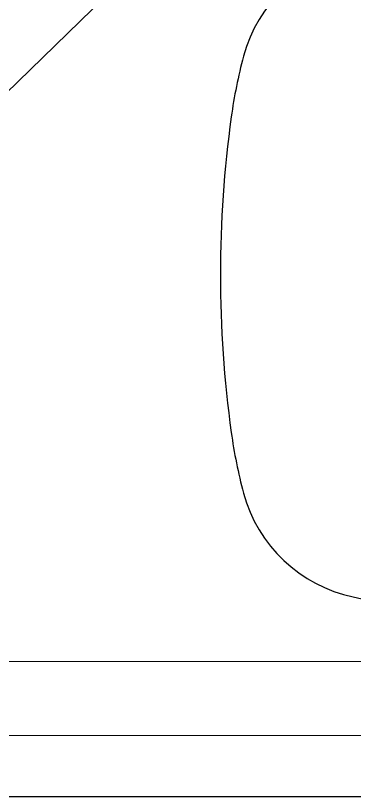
# Model space of a CAD drawing. Extents: x 398 to 509, y 623 to 780.
# Drawn here: x 447.251 to 449.301, y 643.46 to 648.191 of the extents above; entities that cross this region are included whole.
import ezdxf

# ---------------------------------------------------------------- set-up
doc = ezdxf.new("R2010")
doc.units = 0
doc.header["$MEASUREMENT"] = 0
doc.layers.add('1', color=4, linetype='Continuous')

# ---------------------------------------------------------------- blocks, each defined once
blk = doc.blocks.new('HSSCP')
at = {"layer": '1', "color": 4}
for points in [[(-4.3838, 0.9127), (-4.7059, 0.8445), (-4.9625, 0.6012), (-5.0477, 0.2832)], [(-5.0477, 0.2832), (-5.08, 0.1626), (-5.1048, 0.04), (-5.1219, -0.0837)], [(-5.1219, -0.0837), (-5.2094, -0.7182), (-5.2094, -1.3617), (-5.1219, -1.9962)], [(-5.1219, -1.9962), (-5.1048, -2.1199), (-5.08, -2.2425), (-5.0477, -2.3631)], [(-5.0477, -2.3631), (-4.9625, -2.6811), (-4.7059, -2.9244), (-4.3838, -2.9926)], [(-4.3838, -2.9926), (-4.1009, -3.0525), (-3.8131, -3.0864), (-3.524, -3.094)]]:
    blk.add_open_spline(points, degree=3, dxfattribs=at)
blk = doc.blocks.new('2018 PRISM')
at = {"layer": '1', "linetype": 'Continuous', "lineweight": 25, "flags": 128}
for points in [[(45.0868, 0.5804), (46.8883, 2.3355), (49.5833, 4.9637)], [(64.9071, 0.5804), (57.3045, 0.5668), (48.5149, 0.5721), (45.0868, 0.5804)], [(107.0451, 0.174), (107.0451, 0.174), (106.5451, 0.173), (104.5451, 0.169), (96.5451, 0.1543), (78.1784, 0.1308), (50.8565, 0.1217), (26.8756, 0.1356), (2.9488, 0.174), (2.9488, 0.174)]]:
    blk.add_lwpolyline(points, dxfattribs=at)
at = {"layer": '1', "color": 6, "linetype": 'Continuous', "lineweight": 25, "flags": 128}
blk.add_lwpolyline([(2.8669, 0), (17.7612, -0.1225), (32.6555, -0.2042), (47.5498, -0.245), (62.4441, -0.245), (77.3384, -0.2042), (92.2327, -0.1225), (107.127, 0)], dxfattribs=at)
at = {"layer": '1', "color": 3}
blk.add_blockref('HSSCP', (55.0979, 3.9561), dxfattribs=at)

msp = doc.modelspace()

# ---------------------------------------------------------------- block references
at = {"layer": '1'}
msp.add_blockref('2018 PRISM', (398.5801, 643.7055), dxfattribs=at)

doc.saveas('drawing.dxf')
